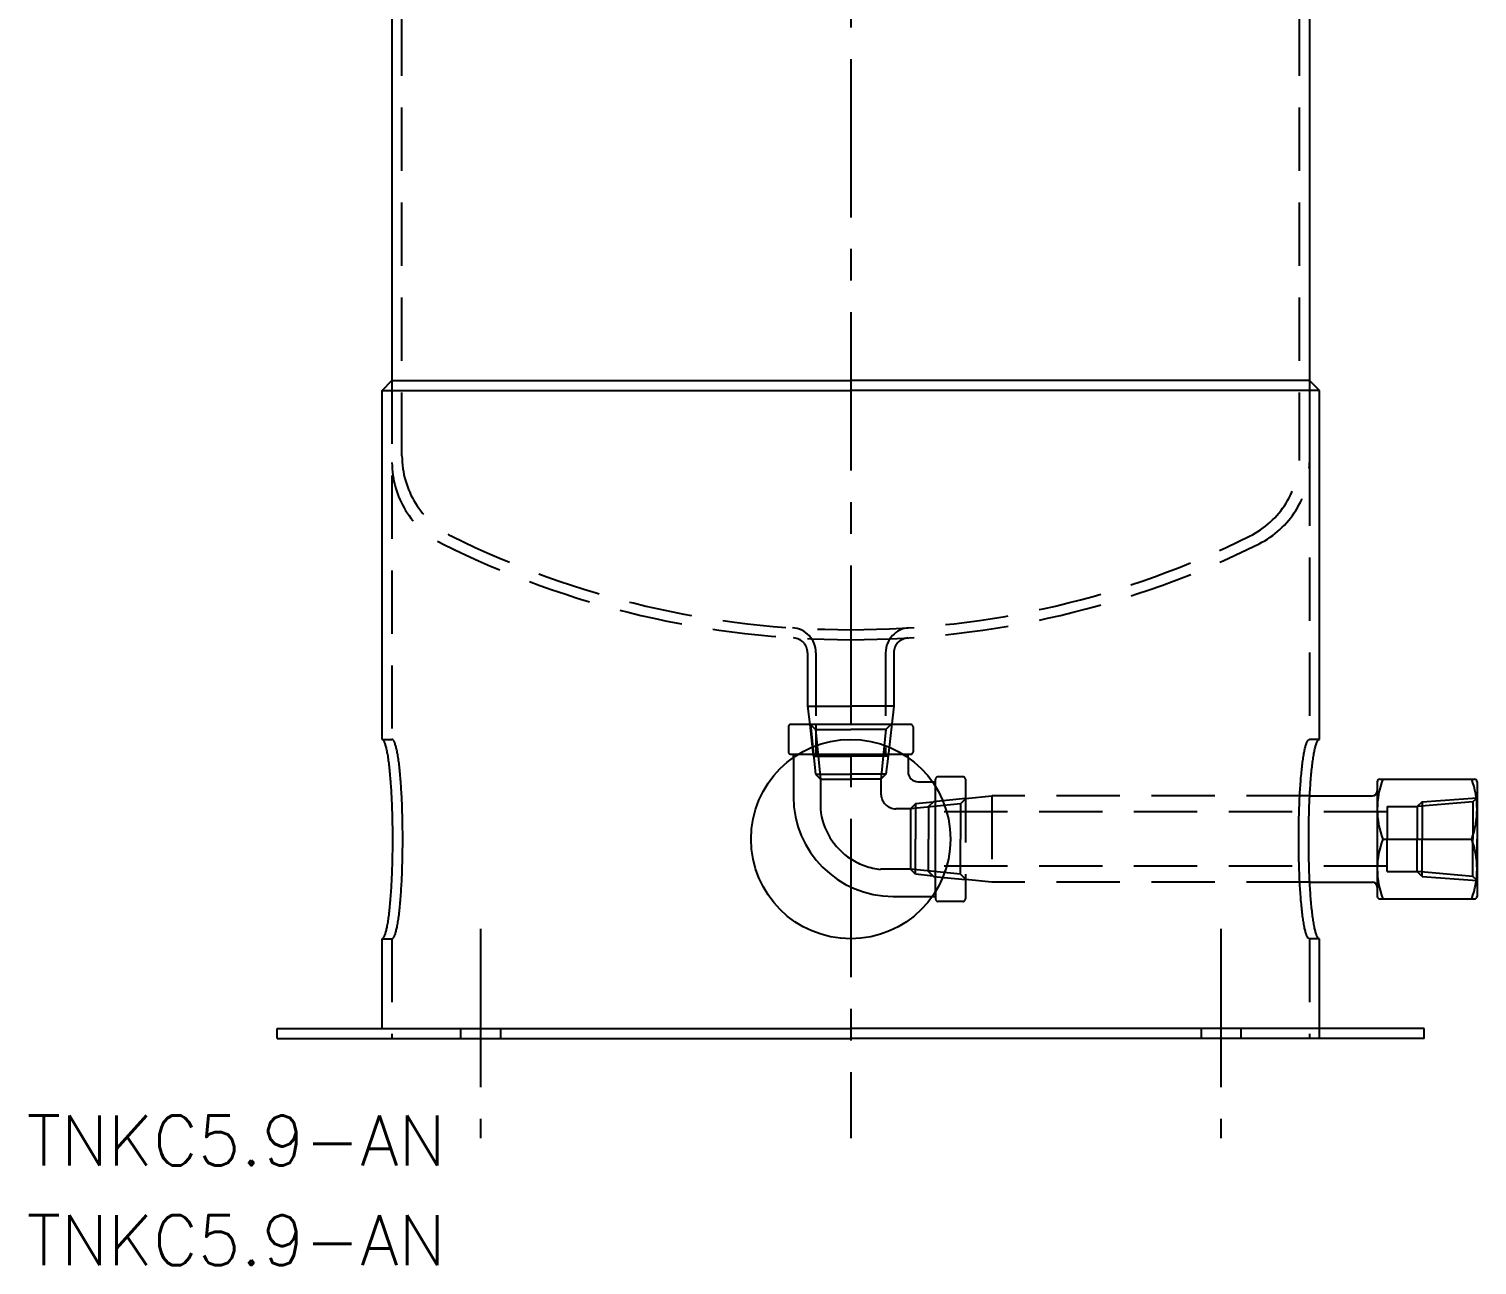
# Model space of a CAD drawing. Extents: x -165 to 515, y -670 to 125.
# Drawn here: x -164.8 to 125.6, y -670.5 to -422.5 of the extents above; entities that cross this region are included whole.
import ezdxf

# ---------------------------------------------------------------- set-up
doc = ezdxf.new("R2010")
doc.units = 0
doc.linetypes.add('CENTER', pattern=[50.8, 31.75, -6.35, 6.35, -6.35])
doc.linetypes.add('DASHED', pattern=[19.05, 12.7, -6.35])
doc.layers.get('0').update_dxf_attribs({"linetype": 'CONTINUOUS'})
doc.layers.add('CENTER', color=1, linetype='CENTER')
doc.styles.get("Standard").update_dxf_attribs({"font": 'txt.shx', "height": 3, "bigfont": 'bigfont.shx'})

msp = doc.modelspace()

# ---------------------------------------------------------------- linework, layer by layer
at = {"color": 7, "linetype": 'CONTINUOUS'}
for p, q in [((-92, -313.66), (-92, -493)), ((92, -313.66), (92, -509.47)), ((-94, -495), (-92, -493)), ((-92, -493), (0, -493)), ((92, -493), (0, -493)), ((94, -495), (92, -493)), ((-94, -565), (-94, -495)), ((-94, -495), (0, -495)), ((94, -495), (0, -495)), ((94, -565), (94, -495)), ((-11.5, -568.64), (-11.5, -568)), ((-11.5, -568.64), (-11.5, -576.5)), ((-10.54, -568), (0, -568)), ((0, -568), (10.54, -568)), ((11.5, -568.64), (11.5, -571.5)), ((17, -595.54), (17, -574.46)), ((105.61, -573.5), (105.61, -596.5)), ((106.11, -573), (125.11, -573)), ((125.61, -573.5), (125.61, -596.5)), ((92.06, -576.35), (104.61, -576.35)), ((106.68, -585), (124.53, -585)), ((125.61, -591.53), (125.61, -585)), ((125.61, -591.53), (125.61, -585)), ((125.61, -591.53), (125.61, -585)), ((92.06, -593.65), (104.61, -593.65)), ((106.11, -597), (125.11, -597)), ((-94, -623), (-94, -605)), ((94, -625), (94, -605)), ((-115, -623), (0, -623)), ((-115, -625), (-115, -623)), ((-115, -623), (0, -623)), ((92, -623), (0, -623)), ((115, -623), (0, -623)), ((115, -625), (115, -623)), ((-115, -625), (0, -625)), ((115, -625), (0, -625))]:
    msp.add_line(p, q, dxfattribs=at)
at = {"color": 3, "linetype": 'DASHED'}
for p, q in [((-90, -508.12), (-90, -314.88)), ((90, -508.12), (90, -315.01)), ((-92, -493), (-92, -565)), ((92, -509.47), (92, -565)), ((-8.65, -547.64), (-8.65, -558.35)), ((-7, -547.61), (-7, -562)), ((7, -547.61), (7, -568.35)), ((8.65, -547.64), (8.65, -558.35)), ((-8.65, -558.35), (-8.23, -562)), ((-8.65, -558.35), (0, -558.35)), ((8.65, -558.35), (0, -558.35)), ((8.65, -558.35), (7.5, -568.35)), ((-12.5, -562.5), (-12.5, -567.5)), ((0, -562), (-12, -562)), ((-8.23, -562), (-7.5, -568.35)), ((-8.07, -562), (-7.07, -563)), ((-8.07, -562), (-7.07, -572)), ((-7.07, -563), (-6.07, -573)), ((-7.07, -563), (0, -563)), ((-7, -562), (-7, -568.35)), ((12, -562), (0, -562)), ((7.07, -563), (0, -563)), ((7.07, -563), (6.07, -573)), ((8.07, -562), (7.07, -563)), ((12.5, -562.5), (12.5, -567.5)), ((-94, -565), (-92, -565)), ((94, -565), (92, -565)), ((-12, -568), (-10.54, -568)), ((-7.5, -568.35), (0, -568.35)), ((7.5, -568.35), (0, -568.35)), ((7.5, -568.35), (7.07, -572)), ((10.54, -568), (12, -568)), ((11.5, -568.64), (11.5, -568)), ((-7.07, -572), (-6.07, -573)), ((-7.07, -572), (0, -572)), ((7.07, -572), (0, -572)), ((7.07, -572), (6.07, -573)), ((-6.07, -573), (-6.07, -579)), ((-6.07, -573), (0, -573)), ((6.07, -573), (0, -573)), ((6.07, -573), (6.07, -575.93)), ((13.5, -573.5), (17, -573.5)), ((17, -574.46), (17, -573)), ((22.5, -572.5), (17.5, -572.5)), ((23, -573), (23, -597)), ((16.52, -577.57), (13, -577.93)), ((16.6, -577.5), (15.61, -578.47)), ((23, -576.87), (16.6, -577.5)), ((23, -576.93), (22, -577.93)), ((23, -576.87), (28.32, -576.35)), ((92.06, -576.35), (28.32, -576.35)), ((28.32, -576.35), (28.32, -593.65)), ((124.73, -577.5), (113.61, -578.47)), ((114.6, -577.5), (113.61, -578.47)), ((114.6, -577.5), (125.61, -576.7)), ((114.6, -577.5), (114.6, -585)), ((125.61, -576.7), (124.73, -577.5)), ((124.73, -577.5), (124.73, -585)), ((12, -578.93), (9.07, -578.93)), ((13, -577.93), (12, -578.93)), ((22, -577.93), (12, -578.93)), ((12, -578.93), (12, -591.07)), ((13, -577.93), (13, -585)), ((15.61, -578.47), (15.61, -585)), ((107.61, -579.55), (15.61, -579.55)), ((22, -577.93), (22, -585)), ((107.61, -578.47), (107.61, -585)), ((107.61, -578.47), (113.61, -578.47)), ((113.61, -578.47), (113.61, -585)), ((13, -592.07), (13, -585)), ((15.61, -591.53), (15.61, -585)), ((22, -592.07), (22, -585)), ((107.61, -591.53), (107.61, -585)), ((113.61, -591.53), (113.61, -585)), ((114.6, -592.5), (114.6, -585)), ((124.73, -592.5), (124.73, -585)), ((12, -591.07), (6, -591.07)), ((13, -592.07), (12, -591.07)), ((22, -592.07), (12, -591.07)), ((16.52, -592.43), (13, -592.07)), ((107.61, -590.45), (15.61, -590.45)), ((16.6, -592.5), (15.61, -591.53)), ((23, -593.07), (22, -592.07)), ((107.61, -591.53), (113.61, -591.53)), ((124.73, -592.5), (113.61, -591.53)), ((114.6, -592.5), (113.61, -591.53)), ((16.6, -592.5), (23, -593.13)), ((28.32, -593.65), (23, -593.13)), ((92.06, -593.65), (28.32, -593.65)), ((114.6, -592.5), (125.61, -593.3)), ((125.61, -593.3), (124.73, -592.5)), ((8.5, -596.5), (17, -596.5)), ((17, -595.54), (17, -597)), ((22.5, -597.5), (17.5, -597.5)), ((-94, -605), (-92, -605)), ((-92, -605), (-92, -625)), ((92, -605), (92, -625)), ((94, -605), (92, -605)), ((-78.25, -623), (-78.25, -625)), ((-70.25, -623), (-70.25, -625)), ((70.25, -623), (70.25, -625)), ((78.25, -623), (78.25, -625))]:
    msp.add_line(p, q, dxfattribs=at)
at = {"color": 7, "linetype": 'CONTINUOUS'}
for points in [[(-94, -605, 0), (-93.95, -604.99, 0), (-93.89, -604.98, 0), (-93.84, -604.95, 0), (-93.79, -604.9, 0), (-93.74, -604.85, 0), (-93.68, -604.78, 0), (-93.63, -604.71, 0), (-93.58, -604.62, 0), (-93.53, -604.51, 0), (-93.48, -604.4, 0), (-93.43, -604.28, 0), (-93.38, -604.14, 0), (-93.32, -603.99, 0), (-93.27, -603.83, 0), (-93.23, -603.66, 0), (-93.18, -603.48, 0), (-93.13, -603.28, 0), (-93.08, -603.08, 0), (-93.03, -602.86, 0), (-92.99, -602.64, 0), (-92.94, -602.4, 0), (-92.89, -602.15, 0), (-92.85, -601.9, 0), (-92.8, -601.63, 0), (-92.76, -601.35, 0), (-92.72, -601.06, 0), (-92.68, -600.77, 0), (-92.63, -600.46, 0), (-92.59, -600.14, 0), (-92.55, -599.82, 0), (-92.52, -599.49, 0), (-92.48, -599.14, 0), (-92.44, -598.79, 0), (-92.41, -598.43, 0), (-92.37, -598.06, 0), (-92.34, -597.69, 0), (-92.3, -597.3, 0), (-92.27, -596.91, 0), (-92.24, -596.52, 0), (-92.21, -596.11, 0), (-92.18, -595.7, 0), (-92.15, -595.28, 0), (-92.13, -594.86, 0), (-92.1, -594.43, 0), (-92.08, -593.99, 0), (-92.05, -593.55, 0), (-92.03, -593.11, 0), (-92.01, -592.65, 0), (-91.99, -592.2, 0), (-91.97, -591.74, 0), (-91.96, -591.27, 0), (-91.94, -590.81, 0), (-91.93, -590.33, 0), (-91.91, -589.86, 0), (-91.9, -589.38, 0), (-91.89, -588.9, 0), (-91.88, -588.42, 0), (-91.87, -587.93, 0), (-91.86, -587.45, 0), (-91.86, -586.96, 0), (-91.85, -586.47, 0), (-91.85, -585.98, 0), (-91.85, -585.49, 0), (-91.85, -585, 0), (-91.85, -584.51, 0), (-91.85, -584.02, 0), (-91.85, -583.53, 0), (-91.86, -583.04, 0), (-91.86, -582.55, 0), (-91.87, -582.07, 0), (-91.88, -581.58, 0), (-91.89, -581.1, 0), (-91.9, -580.62, 0), (-91.91, -580.14, 0), (-91.93, -579.67, 0), (-91.94, -579.19, 0), (-91.96, -578.73, 0), (-91.97, -578.26, 0), (-91.99, -577.8, 0), (-92.01, -577.35, 0), (-92.03, -576.89, 0), (-92.05, -576.45, 0), (-92.08, -576.01, 0), (-92.1, -575.57, 0), (-92.13, -575.14, 0), (-92.15, -574.72, 0), (-92.18, -574.3, 0), (-92.21, -573.89, 0), (-92.24, -573.48, 0), (-92.27, -573.09, 0), (-92.3, -572.7, 0), (-92.34, -572.31, 0), (-92.37, -571.94, 0), (-92.41, -571.57, 0), (-92.44, -571.21, 0), (-92.48, -570.86, 0), (-92.52, -570.51, 0), (-92.55, -570.18, 0), (-92.59, -569.86, 0), (-92.63, -569.54, 0), (-92.68, -569.23, 0), (-92.72, -568.94, 0), (-92.76, -568.65, 0), (-92.8, -568.37, 0), (-92.85, -568.1, 0), (-92.89, -567.85, 0), (-92.94, -567.6, 0), (-92.99, -567.36, 0), (-93.03, -567.14, 0), (-93.08, -566.92, 0), (-93.13, -566.72, 0), (-93.18, -566.52, 0), (-93.23, -566.34, 0), (-93.28, -566.17, 0), (-93.33, -566.01, 0), (-93.38, -565.86, 0), (-93.43, -565.72, 0), (-93.48, -565.6, 0), (-93.53, -565.49, 0), (-93.58, -565.38, 0), (-93.63, -565.29, 0), (-93.68, -565.22, 0), (-93.74, -565.15, 0), (-93.79, -565.1, 0), (-93.84, -565.05, 0), (-93.89, -565.02, 0), (-93.95, -565.01, 0), (-94, -565, 0)], [(94, -605, 0), (93.95, -604.99, 0), (93.89, -604.98, 0), (93.84, -604.95, 0), (93.79, -604.9, 0), (93.74, -604.85, 0), (93.68, -604.78, 0), (93.63, -604.71, 0), (93.58, -604.62, 0), (93.53, -604.51, 0), (93.48, -604.4, 0), (93.43, -604.28, 0), (93.38, -604.14, 0), (93.32, -603.99, 0), (93.27, -603.83, 0), (93.23, -603.66, 0), (93.18, -603.48, 0), (93.13, -603.28, 0), (93.08, -603.08, 0), (93.03, -602.86, 0), (92.99, -602.64, 0), (92.94, -602.4, 0), (92.89, -602.15, 0), (92.85, -601.9, 0), (92.8, -601.63, 0), (92.76, -601.35, 0), (92.72, -601.06, 0), (92.68, -600.77, 0), (92.63, -600.46, 0), (92.59, -600.14, 0), (92.55, -599.82, 0), (92.52, -599.49, 0), (92.48, -599.14, 0), (92.44, -598.79, 0), (92.41, -598.43, 0), (92.37, -598.06, 0), (92.34, -597.69, 0), (92.3, -597.3, 0), (92.27, -596.91, 0), (92.24, -596.52, 0), (92.21, -596.11, 0), (92.18, -595.7, 0), (92.15, -595.28, 0), (92.13, -594.86, 0), (92.1, -594.43, 0), (92.08, -593.99, 0), (92.05, -593.55, 0), (92.03, -593.11, 0), (92.01, -592.65, 0), (91.99, -592.2, 0), (91.97, -591.74, 0), (91.96, -591.27, 0), (91.94, -590.81, 0), (91.93, -590.33, 0), (91.91, -589.86, 0), (91.9, -589.38, 0), (91.89, -588.9, 0), (91.88, -588.42, 0), (91.87, -587.93, 0), (91.86, -587.45, 0), (91.86, -586.96, 0), (91.85, -586.47, 0), (91.85, -585.98, 0), (91.85, -585.49, 0), (91.85, -585, 0), (91.85, -584.51, 0), (91.85, -584.02, 0), (91.85, -583.53, 0), (91.86, -583.04, 0), (91.86, -582.55, 0), (91.87, -582.07, 0), (91.88, -581.58, 0), (91.89, -581.1, 0), (91.9, -580.62, 0), (91.91, -580.14, 0), (91.93, -579.67, 0), (91.94, -579.19, 0), (91.96, -578.73, 0), (91.97, -578.26, 0), (91.99, -577.8, 0), (92.01, -577.35, 0), (92.03, -576.89, 0), (92.05, -576.45, 0), (92.08, -576.01, 0), (92.1, -575.57, 0), (92.13, -575.14, 0), (92.15, -574.72, 0), (92.18, -574.3, 0), (92.21, -573.89, 0), (92.24, -573.48, 0), (92.27, -573.09, 0), (92.3, -572.7, 0), (92.34, -572.31, 0), (92.37, -571.94, 0), (92.41, -571.57, 0), (92.44, -571.21, 0), (92.48, -570.86, 0), (92.52, -570.51, 0), (92.55, -570.18, 0), (92.59, -569.86, 0), (92.63, -569.54, 0), (92.68, -569.23, 0), (92.72, -568.94, 0), (92.76, -568.65, 0), (92.8, -568.37, 0), (92.85, -568.1, 0), (92.89, -567.85, 0), (92.94, -567.6, 0), (92.99, -567.36, 0), (93.03, -567.14, 0), (93.08, -566.92, 0), (93.13, -566.72, 0), (93.18, -566.52, 0), (93.23, -566.34, 0), (93.28, -566.17, 0), (93.33, -566.01, 0), (93.38, -565.86, 0), (93.43, -565.72, 0), (93.48, -565.6, 0), (93.53, -565.49, 0), (93.58, -565.38, 0), (93.63, -565.29, 0), (93.68, -565.22, 0), (93.74, -565.15, 0), (93.79, -565.1, 0), (93.84, -565.05, 0), (93.89, -565.02, 0), (93.95, -565.01, 0), (94, -565, 0)]]:
    msp.add_polyline3d(points, dxfattribs=at)
at = {"color": 3, "linetype": 'DASHED'}
for points in [[(-92, -605, 0), (-91.95, -604.99, 0), (-91.89, -604.98, 0), (-91.84, -604.95, 0), (-91.79, -604.9, 0), (-91.74, -604.85, 0), (-91.68, -604.78, 0), (-91.63, -604.71, 0), (-91.58, -604.62, 0), (-91.53, -604.51, 0), (-91.48, -604.4, 0), (-91.43, -604.28, 0), (-91.38, -604.14, 0), (-91.32, -603.99, 0), (-91.27, -603.83, 0), (-91.23, -603.66, 0), (-91.18, -603.48, 0), (-91.13, -603.28, 0), (-91.08, -603.08, 0), (-91.03, -602.86, 0), (-90.99, -602.64, 0), (-90.94, -602.4, 0), (-90.89, -602.15, 0), (-90.85, -601.9, 0), (-90.8, -601.63, 0), (-90.76, -601.35, 0), (-90.72, -601.06, 0), (-90.68, -600.77, 0), (-90.63, -600.46, 0), (-90.59, -600.14, 0), (-90.55, -599.82, 0), (-90.52, -599.49, 0), (-90.48, -599.14, 0), (-90.44, -598.79, 0), (-90.41, -598.43, 0), (-90.37, -598.06, 0), (-90.34, -597.69, 0), (-90.3, -597.3, 0), (-90.27, -596.91, 0), (-90.24, -596.52, 0), (-90.21, -596.11, 0), (-90.18, -595.7, 0), (-90.15, -595.28, 0), (-90.13, -594.86, 0), (-90.1, -594.43, 0), (-90.08, -593.99, 0), (-90.05, -593.55, 0), (-90.03, -593.11, 0), (-90.01, -592.65, 0), (-89.99, -592.2, 0), (-89.97, -591.74, 0), (-89.96, -591.27, 0), (-89.94, -590.81, 0), (-89.93, -590.33, 0), (-89.91, -589.86, 0), (-89.9, -589.38, 0), (-89.89, -588.9, 0), (-89.88, -588.42, 0), (-89.87, -587.93, 0), (-89.86, -587.45, 0), (-89.86, -586.96, 0), (-89.85, -586.47, 0), (-89.85, -585.98, 0), (-89.85, -585.49, 0), (-89.85, -585, 0), (-89.85, -584.51, 0), (-89.85, -584.02, 0), (-89.85, -583.53, 0), (-89.86, -583.04, 0), (-89.86, -582.55, 0), (-89.87, -582.07, 0), (-89.88, -581.58, 0), (-89.89, -581.1, 0), (-89.9, -580.62, 0), (-89.91, -580.14, 0), (-89.93, -579.67, 0), (-89.94, -579.19, 0), (-89.96, -578.73, 0), (-89.97, -578.26, 0), (-89.99, -577.8, 0), (-90.01, -577.35, 0), (-90.03, -576.89, 0), (-90.05, -576.45, 0), (-90.08, -576.01, 0), (-90.1, -575.57, 0), (-90.13, -575.14, 0), (-90.15, -574.72, 0), (-90.18, -574.3, 0), (-90.21, -573.89, 0), (-90.24, -573.48, 0), (-90.27, -573.09, 0), (-90.3, -572.7, 0), (-90.34, -572.31, 0), (-90.37, -571.94, 0), (-90.41, -571.57, 0), (-90.44, -571.21, 0), (-90.48, -570.86, 0), (-90.52, -570.51, 0), (-90.55, -570.18, 0), (-90.59, -569.86, 0), (-90.63, -569.54, 0), (-90.68, -569.23, 0), (-90.72, -568.94, 0), (-90.76, -568.65, 0), (-90.8, -568.37, 0), (-90.85, -568.1, 0), (-90.89, -567.85, 0), (-90.94, -567.6, 0), (-90.99, -567.36, 0), (-91.03, -567.14, 0), (-91.08, -566.92, 0), (-91.13, -566.72, 0), (-91.18, -566.52, 0), (-91.23, -566.34, 0), (-91.28, -566.17, 0), (-91.33, -566.01, 0), (-91.38, -565.86, 0), (-91.43, -565.72, 0), (-91.48, -565.6, 0), (-91.53, -565.49, 0), (-91.58, -565.38, 0), (-91.63, -565.29, 0), (-91.68, -565.22, 0), (-91.74, -565.15, 0), (-91.79, -565.1, 0), (-91.84, -565.05, 0), (-91.89, -565.02, 0), (-91.95, -565.01, 0), (-92, -565, 0)], [(92, -605, 0), (91.95, -604.99, 0), (91.89, -604.98, 0), (91.84, -604.95, 0), (91.79, -604.9, 0), (91.74, -604.85, 0), (91.68, -604.78, 0), (91.63, -604.71, 0), (91.58, -604.62, 0), (91.53, -604.51, 0), (91.48, -604.4, 0), (91.43, -604.28, 0), (91.38, -604.14, 0), (91.32, -603.99, 0), (91.27, -603.83, 0), (91.23, -603.66, 0), (91.18, -603.48, 0), (91.13, -603.28, 0), (91.08, -603.08, 0), (91.03, -602.86, 0), (90.99, -602.64, 0), (90.94, -602.4, 0), (90.89, -602.15, 0), (90.85, -601.9, 0), (90.8, -601.63, 0), (90.76, -601.35, 0), (90.72, -601.06, 0), (90.68, -600.77, 0), (90.63, -600.46, 0), (90.59, -600.14, 0), (90.55, -599.82, 0), (90.52, -599.49, 0), (90.48, -599.14, 0), (90.44, -598.79, 0), (90.41, -598.43, 0), (90.37, -598.06, 0), (90.34, -597.69, 0), (90.3, -597.3, 0), (90.27, -596.91, 0), (90.24, -596.52, 0), (90.21, -596.11, 0), (90.18, -595.7, 0), (90.15, -595.28, 0), (90.13, -594.86, 0), (90.1, -594.43, 0), (90.08, -593.99, 0), (90.05, -593.55, 0), (90.03, -593.11, 0), (90.01, -592.65, 0), (89.99, -592.2, 0), (89.97, -591.74, 0), (89.96, -591.27, 0), (89.94, -590.81, 0), (89.93, -590.33, 0), (89.91, -589.86, 0), (89.9, -589.38, 0), (89.89, -588.9, 0), (89.88, -588.42, 0), (89.87, -587.93, 0), (89.86, -587.45, 0), (89.86, -586.96, 0), (89.85, -586.47, 0), (89.85, -585.98, 0), (89.85, -585.49, 0), (89.85, -585, 0), (89.85, -584.51, 0), (89.85, -584.02, 0), (89.85, -583.53, 0), (89.86, -583.04, 0), (89.86, -582.55, 0), (89.87, -582.07, 0), (89.88, -581.58, 0), (89.89, -581.1, 0), (89.9, -580.62, 0), (89.91, -580.14, 0), (89.93, -579.67, 0), (89.94, -579.19, 0), (89.96, -578.73, 0), (89.97, -578.26, 0), (89.99, -577.8, 0), (90.01, -577.35, 0), (90.03, -576.89, 0), (90.05, -576.45, 0), (90.08, -576.01, 0), (90.1, -575.57, 0), (90.13, -575.14, 0), (90.15, -574.72, 0), (90.18, -574.3, 0), (90.21, -573.89, 0), (90.24, -573.48, 0), (90.27, -573.09, 0), (90.3, -572.7, 0), (90.34, -572.31, 0), (90.37, -571.94, 0), (90.41, -571.57, 0), (90.44, -571.21, 0), (90.48, -570.86, 0), (90.52, -570.51, 0), (90.55, -570.18, 0), (90.59, -569.86, 0), (90.63, -569.54, 0), (90.68, -569.23, 0), (90.72, -568.94, 0), (90.76, -568.65, 0), (90.8, -568.37, 0), (90.85, -568.1, 0), (90.89, -567.85, 0), (90.94, -567.6, 0), (90.99, -567.36, 0), (91.03, -567.14, 0), (91.08, -566.92, 0), (91.13, -566.72, 0), (91.18, -566.52, 0), (91.23, -566.34, 0), (91.28, -566.17, 0), (91.33, -566.01, 0), (91.38, -565.86, 0), (91.43, -565.72, 0), (91.48, -565.6, 0), (91.53, -565.49, 0), (91.58, -565.38, 0), (91.63, -565.29, 0), (91.68, -565.22, 0), (91.74, -565.15, 0), (91.79, -565.1, 0), (91.84, -565.05, 0), (91.89, -565.02, 0), (91.95, -565.01, 0), (92, -565, 0)]]:
    msp.add_polyline3d(points, dxfattribs=at)
at = {"color": 7, "linetype": 'CONTINUOUS'}
msp.add_circle((0, -585), 20, dxfattribs=at)
at = {"color": 3, "linetype": 'DASHED'}
for centre, radius, start, end in [((-72, -508.12), 18, 180, 243.6122), ((72, -508.12), 18, 296.3878, 0), ((-73.8, -509.47), 18.2, 180, 243.5693), ((73.8, -509.47), 18.2, 296.4307, 0), ((0, -363), 180, 243.6122, 270), ((0, -363), 180, 270, 296.3878), ((0, -361), 184, 243.5693, 270), ((0, -361), 184, 270, 296.4307), ((-12, -547.61), 5, 0, 86.2809), ((12, -547.61), 5, 93.7191, 180), ((-11.65, -547.64), 3, 0, 86.4282), ((11.65, -547.64), 3, 93.5718, 180), ((-12, -562.5), 0.5, 90, 180), ((12, -562.5), 0.5, 0, 90), ((-12, -567.5), 0.5, 180, 270), ((12, -567.5), 0.5, 270, 0), ((17.5, -573), 0.5, 90, 180), ((22.5, -573), 0.5, 0, 90), ((9.07, -575.93), 3, 180, 270), ((7.33, -577.67), 13.47, 185.6592, 237.0347), ((7.33, -577.67), 13.47, 237.0347, 264.3408), ((17.5, -597), 0.5, 180, 270), ((22.5, -597), 0.5, 270, 0)]:
    msp.add_arc(centre, radius, start, end, dxfattribs=at)
at = {"color": 7, "linetype": 'CONTINUOUS'}
for centre, radius, start, end in [((13.5, -571.5), 2, 180, 270), ((106.11, -573.5), 0.5, 90, 180), ((122.94, -579), 17.33, 159.7438, 200.2562), ((108.28, -579), 17.33, 339.7438, 20.2562), ((125.11, -573.5), 0.5, 0, 90), ((8.5, -576.5), 20, 180, 270), ((104.61, -575.35), 1, 270, 0), ((122.94, -591), 17.33, 159.7438, 200.2562), ((108.28, -591), 17.33, 339.7438, 20.2562), ((104.61, -594.65), 1, 0, 90), ((106.11, -596.5), 0.5, 180, 270), ((125.11, -596.5), 0.5, 270, 0)]:
    msp.add_arc(centre, radius, start, end, dxfattribs=at)
at = {"layer": 'CENTER', "color": 1, "linetype": 'CENTER'}
for p, q in [((0, -174.53), (0, -645)), ((-74.25, -603), (-74.25, -645)), ((74.25, -603), (74.25, -645))]:
    msp.add_line(p, q, dxfattribs=at)

# ---------------------------------------------------------------- texts
at = {"color": 7, "linetype": 'CONTINUOUS'}
for p in [(-165.23, -650.45), (-165.23, -670.45)]:
    msp.add_text('TNKC5.9-AN', height=10, dxfattribs=at).set_placement(p)

doc.saveas('drawing.dxf')
